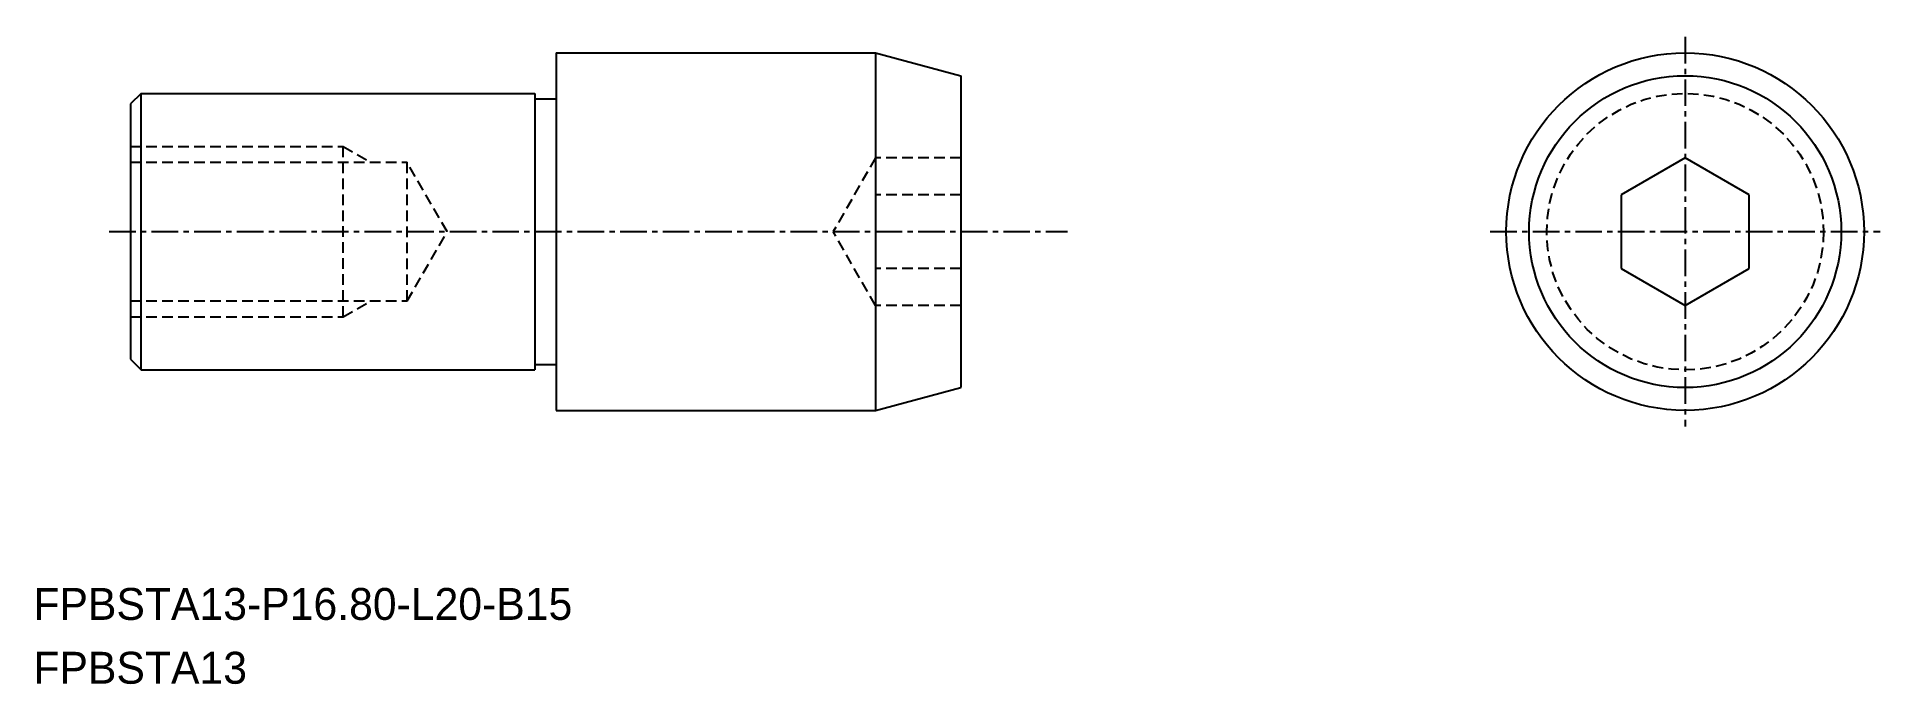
# Model space of a CAD drawing. Extents: x -1606 to -1519.4, y -700 to -669.5.
import ezdxf

# ---------------------------------------------------------------- set-up
doc = ezdxf.new("R2010")
doc.units = 0
doc.linetypes.add('CENTER', pattern=[2, 1.25, -0.25, 0.25, -0.25])
doc.linetypes.add('DASHED', pattern=[0.75, 0.5, -0.25])
doc.layers.get('0').update_dxf_attribs({"linetype": 'CONTINUOUS'})
doc.layers.add('CENTER', color=1, linetype='CENTER')

msp = doc.modelspace()

# ---------------------------------------------------------------- linework, layer by layer
at = {"color": 7, "linetype": 'CONTINUOUS'}
for p, q in [((-1581.597, -670.298), (-1581.597, -687.098)), ((-1581.597, -670.298), (-1566.597, -670.298)), ((-1566.597, -670.298), (-1562.597, -671.369)), ((-1562.597, -671.369), (-1562.597, -686.026)), ((-1601.097, -672.198), (-1601.597, -672.698)), ((-1601.097, -685.198), (-1601.097, -672.198)), ((-1601.097, -672.198), (-1582.597, -672.198)), ((-1582.597, -672.198), (-1582.597, -685.198)), ((-1582.597, -672.448), (-1581.597, -672.448)), ((-1601.597, -672.698), (-1601.597, -684.698)), ((-1528.578, -675.233), (-1531.578, -676.965)), ((-1525.578, -676.965), (-1528.578, -675.233)), ((-1531.578, -676.965), (-1531.578, -680.43)), ((-1525.578, -680.43), (-1525.578, -676.965)), ((-1531.578, -680.43), (-1528.578, -682.162)), ((-1528.578, -682.162), (-1525.578, -680.43)), ((-1601.597, -684.698), (-1601.097, -685.198)), ((-1601.097, -685.198), (-1582.597, -685.198)), ((-1582.597, -684.948), (-1581.597, -684.948)), ((-1566.597, -687.098), (-1562.597, -686.026)), ((-1581.597, -687.098), (-1566.597, -687.098))]:
    msp.add_line(p, q, dxfattribs=at)
at = {"linetype": 'CONTINUOUS'}
msp.add_line((-1566.597, -670.298), (-1566.597, -687.098), dxfattribs=at)
at = {"color": 3, "linetype": 'DASHED'}
for p, q in [((-1601.597, -674.698), (-1591.597, -674.698)), ((-1591.597, -682.698), (-1591.597, -674.698)), ((-1591.597, -674.698), (-1590.313, -675.439)), ((-1601.597, -675.439), (-1588.597, -675.439)), ((-1586.716, -678.698), (-1588.597, -675.439)), ((-1588.597, -681.956), (-1588.597, -675.439)), ((-1566.597, -675.233), (-1568.597, -678.698)), ((-1562.597, -675.233), (-1566.597, -675.233)), ((-1566.597, -675.233), (-1566.597, -682.162)), ((-1562.597, -676.965), (-1566.597, -676.965)), ((-1588.597, -681.956), (-1586.716, -678.698)), ((-1566.597, -682.162), (-1568.597, -678.698)), ((-1562.597, -680.43), (-1566.597, -680.43)), ((-1601.597, -681.956), (-1588.597, -681.956)), ((-1591.597, -682.698), (-1590.313, -681.956)), ((-1601.597, -682.698), (-1591.597, -682.698)), ((-1562.597, -682.162), (-1566.597, -682.162))]:
    msp.add_line(p, q, dxfattribs=at)
at = {"linetype": 'CONTINUOUS'}
for radius in [8.4, 7.328]:
    msp.add_circle((-1528.578, -678.698), radius, dxfattribs=at)
at = {"color": 3, "linetype": 'DASHED'}
msp.add_circle((-1528.578, -678.698), 6.5, dxfattribs=at)
at = {"color": 7, "linetype": 'CONTINUOUS'}
msp.add_point((-1601.597, -678.698), dxfattribs=at)
at = {"layer": 'CENTER', "color": 1, "linetype": 'CENTER'}
for p, q in [((-1528.578, -669.542), (-1528.578, -687.854)), ((-1602.597, -678.698), (-1557.586, -678.698)), ((-1537.734, -678.698), (-1519.422, -678.698))]:
    msp.add_line(p, q, dxfattribs=at)

# ---------------------------------------------------------------- texts
for s, p in [('FPBSTA13-P16.80-L20-B15', (-1606.152, -696.947)), ('FPBSTA13', (-1606.152, -699.947))]:
    msp.add_text(s, height=1.5).set_placement(p)

doc.saveas('drawing.dxf')
